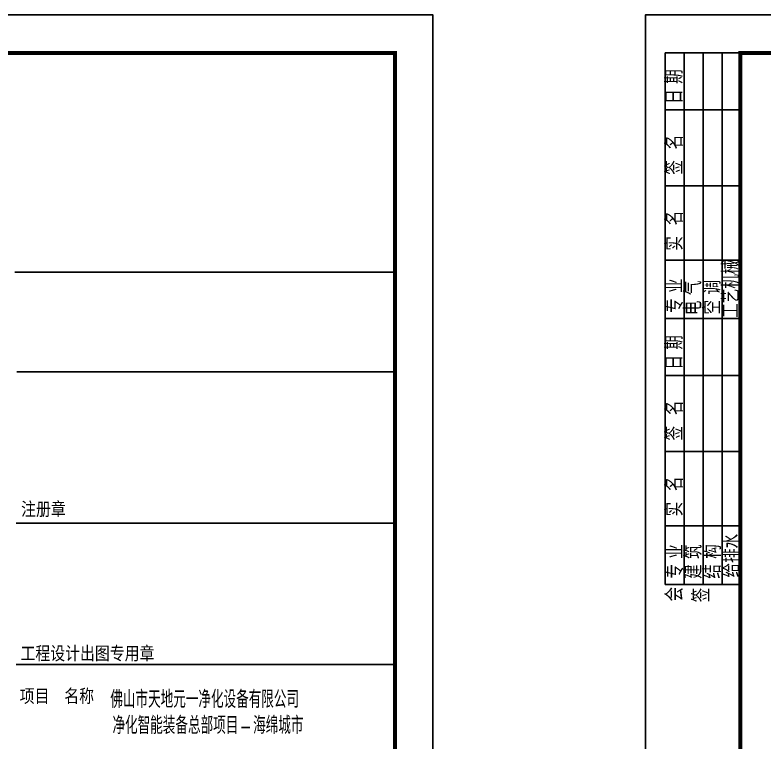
# Model space of a CAD drawing. Header units: millimetres. Extents: x 684779 to 686470, y 2544898 to 2545979.
# Drawn here: x 685561.6 to 685716.6, y 2545296.5 to 2545447.1 of the extents above; entities that cross this region are included whole.
import ezdxf

# ---------------------------------------------------------------- set-up
doc = ezdxf.new("R2010")
doc.units = ezdxf.units.MM
for name, color, linetype in [('13', 13, 'Continuous'), ('14', 14, 'Continuous'), ('PUB_TITLE', 4, 'Continuous')]:
    doc.layers.add(name, color=color, linetype=linetype)
doc.styles.add('_TCH_DIM', font='SIMPLEX', dxfattribs={"bigfont": 'GBCBIG'})
doc.styles.add('HZTXT', font='romane.shx', dxfattribs={"width": 0.7, "bigfont": 'hztxt.shx'})
doc.styles.add('宋体', font='')
doc.styles.get('宋体').set_extended_font_data('SimSun')

# ---------------------------------------------------------------- blocks, each defined once
blk = doc.blocks.new('A$C393D5F54')
at = {"layer": '14', "color": 14}
for p, q in [((0, 446), (0, 14446)), ((0, 14446), (2000, 14446)), ((500, 446), (500, 14446)), ((1000, 446), (1000, 14446)), ((1500, 446), (1500, 14446)), ((2000, 446), (2000, 14446)), ((2000, 12946), (0, 12946)), ((2000, 10946), (0, 10946)), ((2000, 8990), (0, 8990)), ((2000, 7446), (0, 7446)), ((2000, 5946), (0, 5946)), ((2000, 3946), (0, 3946)), ((2000, 1990), (0, 1990)), ((2000, 446), (0, 446))]:
    blk.add_line(p, q, dxfattribs=at)
at = {"layer": '14', "color": 14, "style": 'HZTXT', "width": 0.85}
for s, p in [('日 期', (462, 13105)), ('签  名', (466, 11238)), ('实  名', (466, 9238)), ('工艺机械', (1953, 7471)), ('专 业', (472, 7598)), ('电 气', (957, 7540)), ('空 调', (1460, 7558)), ('日 期', (462, 6105)), ('签  名', (466, 4238)), ('实  名', (466, 2238)), ('给排水', (1970, 629)), ('专 业', (480, 598)), ('建 筑', (967, 592)), ('结 构', (1470, 597)), ('会', (470, -3)), ('签', (1174, -27))]:
    blk.add_text(s, height=450, rotation=90, dxfattribs=at).set_placement(p)
blk = doc.blocks.new('图框')
at = {"layer": '14', "color": 14}
for p, q in [((121299, -40910), (97702, -40910)), ((97822, -47105), (121418, -47105)), ((97766, -56515), (121362, -56515)), ((97766, -65297), (121362, -65297))]:
    blk.add_line(p, q, dxfattribs=at)
at = {"layer": 'PUB_TITLE', "color": 14}
blk.add_lwpolyline([(-2490, -114031), (123660, -114031), (123660, -24931), (-2490, -24931)], close=True, dxfattribs=at)
at = {"layer": 'PUB_TITLE', "color": 14, "const_width": 236}
blk.add_lwpolyline([(3409, -111671), (121299, -111671), (121299, -27291), (3409, -27291)], close=True, dxfattribs=at)
at = {"layer": '14', "color": 6, "xscale": 2.359666194733356, "yscale": 2.359666194733356, "zscale": 2.359666194733356}
blk.add_blockref('A$C393D5F54', (-1259, -61377), dxfattribs=at)
at = {"layer": '13', "color": 7, "style": '_TCH_DIM'}
for s, height, p in [('佛山市天地元一净化设备有限公司', 1085.11, (103623, -68004)), ('净化智能装备总部项目', 1085.1, (103758, -69623)), ('海绵城市', 1085.1, (112492, -69623))]:
    blk.add_text(s, height=height, dxfattribs=at).set_placement(p)
at = {"layer": '13', "color": 7, "style": '_TCH_DIM', "width": 0.705882}
blk.add_text('-', height=956, dxfattribs=at).set_placement((111657, -69623))
at = {"layer": '14', "color": 14, "style": '宋体', "width": 0.82}
for s, p in [('注册章', (98082, -56051)), ('工程设计出图专用章', (98047, -65020)), ('项目  名称', (97995, -67674))]:
    blk.add_text(s, height=825.9, dxfattribs=at).set_placement(p)

msp = doc.modelspace()

# ---------------------------------------------------------------- block references
at = {"xscale": 0.003333333, "yscale": 0.003333333, "zscale": 0.003333333}
for p in [(685235.89, 2545530.23), (685700.361, 2545530.23)]:
    msp.add_blockref('图框', p, dxfattribs=at)

doc.saveas('drawing.dxf')
